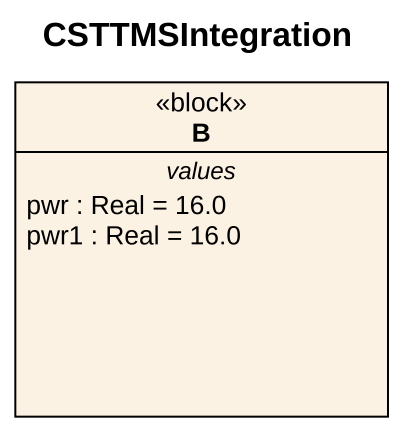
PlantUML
@startuml
title CSTTMSIntegration
hide circle
hide empty members
class B <<block>> {
  -- values --
  pwr : Real = 16.0
  pwr1 : Real = 16.0
}
@enduml
